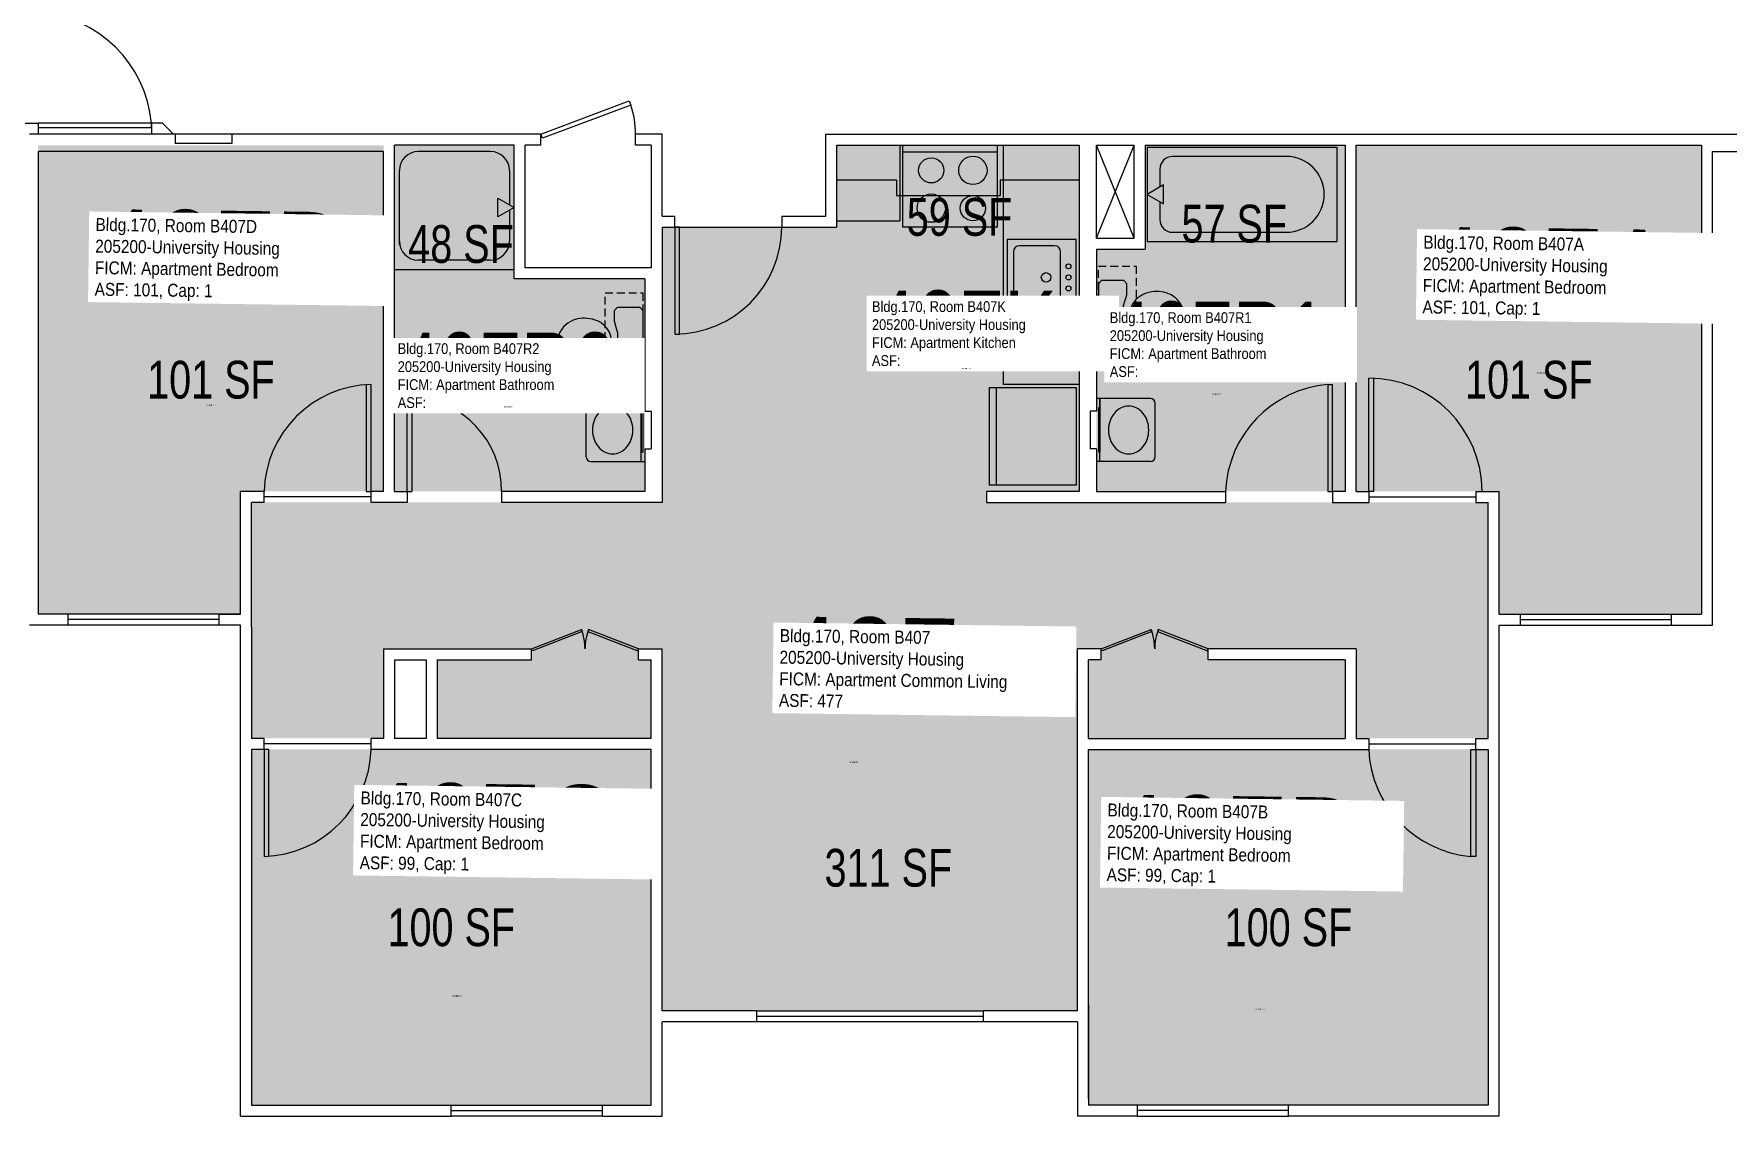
# Model space of a CAD drawing. Header units: inches. Extents: x -84 to 2978, y -50 to 1655.
# Drawn here: x 2012 to 2550, y -50 to 294 of the extents above; entities that cross this region are included whole.
import ezdxf
from ezdxf.enums import TextEntityAlignment as Align

# ---------------------------------------------------------------- set-up
doc = ezdxf.new("R2010")
doc.units = ezdxf.units.IN
doc.header["$LTSCALE"] = 10
doc.header["$MEASUREMENT"] = 0
doc.linetypes.add('DASHED2', pattern=[0.375, 0.25, -0.125])
doc.layers.get('0').update_dxf_attribs({"linetype": 'CONTINUOUS'})
for name, color, linetype in [('A-DOOR', 2, 'CONTINUOUS'), ('A-FLOR', 3, 'CONTINUOUS'), ('A-GLAZ', 1, 'CONTINUOUS'), ('A-IDEN-RNUM', 7, 'CONTINUOUS'), ('A-IDEN-SNUM', 4, 'CONTINUOUS'), ('A-IDEN-VNUM', 4, 'CONTINUOUS'), ('A-WALL', 5, 'CONTINUOUS'), ('AREA-TEXT', 3, 'CONTINUOUS'), ('Rooms-Category-Color', 7, 'CONTINUOUS'), ('Rooms-College-Color', 7, 'CONTINUOUS'), ('Rooms-Department-Color', 7, 'CONTINUOUS'), ('Rooms-Division-Color', 7, 'CONTINUOUS'), ('Rooms-Information', 7, 'CONTINUOUS')]:
    doc.layers.add(name, color=color, linetype=linetype)
doc.styles.add('CP_AREA', font='arial.ttf', dxfattribs={"height": 15})
doc.styles.add('CP_ROOMSNUMBER', font='arial.ttf', dxfattribs={"height": 1})
doc.styles.add('CP_ROOMVNUMBER', font='arial.ttf', dxfattribs={"width": 0.85, "height": 0.075})

msp = doc.modelspace()

# ---------------------------------------------------------------- hatches: boundary and pattern name
at = {"layer": 'Rooms-Category-Color', "true_color": 0x728ef3}
for points in [[(2077.67, 148.26), (2123.17, 148.26), (2123.17, 258.26), (2013.42, 258.26), (2013.42, 109.26), (2077.67, 109.26)], [(2164.67, 258.26), (2164.67, 215.76), (2206.17, 215.76), (2206.17, 148.26), (2126.67, 148.26), (2126.67, 258.26)], [(2267.17, 258.26), (2344.17, 258.26), (2344.17, 148.26), (2267.17, 148.26)], [(2365.17, 258.26), (2428.67, 258.26), (2428.67, 148.26), (2349.67, 148.26), (2349.67, 225.26), (2365.17, 225.26)], [(2477.67, 109.26), (2541.92, 109.26), (2541.92, 258.26), (2432.17, 258.26), (2432.17, 148.26), (2477.67, 148.26)], [(2081.17, 69.76), (2081.17, 144.76), (2211.67, 144.76), (2211.67, 232.26), (2267.17, 232.26), (2267.17, 148.26), (2314.68, 148.26), (2314.68, 144.76), (2474.17, 144.76), (2474.17, 69.76), (2432.17, 69.76), (2432.17, 98.26), (2385.17, 98.26), (2385.17, 94.76), (2428.67, 94.76), (2428.67, 69.76), (2347.17, 69.76), (2347.17, 94.76), (2351.17, 94.76), (2351.17, 98.26), (2343.67, 98.26), (2343.67, -16.74), (2211.67, -16.74), (2211.67, 98.26), (2204.17, 98.26), (2204.17, 94.76), (2208.17, 94.76), (2208.17, 69.76), (2140.17, 69.76), (2140.17, 94.76), (2170.17, 94.76), (2170.17, 98.26), (2123.17, 98.26), (2123.17, 69.76)], [(2081.17, 66.26), (2208.17, 66.26), (2208.17, -46.74), (2081.17, -46.74)], [(2347.17, 66.26), (2474.17, 66.26), (2474.17, -46.74), (2347.17, -46.74)]]:
    msp.add_hatch(color=171, dxfattribs=at).paths.add_polyline_path(points)
at = {"layer": 'Rooms-College-Color', "true_color": 0xadadad}
for points in [[(2077.67, 148.26), (2123.17, 148.26), (2123.17, 258.26), (2013.42, 258.26), (2013.42, 109.26), (2077.67, 109.26)], [(2164.67, 258.26), (2164.67, 215.76), (2206.17, 215.76), (2206.17, 148.26), (2126.67, 148.26), (2126.67, 258.26)], [(2267.17, 258.26), (2344.17, 258.26), (2344.17, 148.26), (2267.17, 148.26)], [(2365.17, 258.26), (2428.67, 258.26), (2428.67, 148.26), (2349.67, 148.26), (2349.67, 225.26), (2365.17, 225.26)], [(2477.67, 109.26), (2541.92, 109.26), (2541.92, 258.26), (2432.17, 258.26), (2432.17, 148.26), (2477.67, 148.26)], [(2081.17, 69.76), (2081.17, 144.76), (2211.67, 144.76), (2211.67, 232.26), (2267.17, 232.26), (2267.17, 148.26), (2314.68, 148.26), (2314.68, 144.76), (2474.17, 144.76), (2474.17, 69.76), (2432.17, 69.76), (2432.17, 98.26), (2385.17, 98.26), (2385.17, 94.76), (2428.67, 94.76), (2428.67, 69.76), (2347.17, 69.76), (2347.17, 94.76), (2351.17, 94.76), (2351.17, 98.26), (2343.67, 98.26), (2343.67, -16.74), (2211.67, -16.74), (2211.67, 98.26), (2204.17, 98.26), (2204.17, 94.76), (2208.17, 94.76), (2208.17, 69.76), (2140.17, 69.76), (2140.17, 94.76), (2170.17, 94.76), (2170.17, 98.26), (2123.17, 98.26), (2123.17, 69.76)], [(2081.17, 66.26), (2208.17, 66.26), (2208.17, -46.74), (2081.17, -46.74)], [(2347.17, 66.26), (2474.17, 66.26), (2474.17, -46.74), (2347.17, -46.74)]]:
    msp.add_hatch(color=253, dxfattribs=at).paths.add_polyline_path(points)
at = {"layer": 'Rooms-Department-Color', "true_color": 0x604aed}
for points in [[(2077.67, 148.26), (2123.17, 148.26), (2123.17, 258.26), (2013.42, 258.26), (2013.42, 109.26), (2077.67, 109.26)], [(2164.67, 258.26), (2164.67, 215.76), (2206.17, 215.76), (2206.17, 148.26), (2126.67, 148.26), (2126.67, 258.26)], [(2267.17, 258.26), (2344.17, 258.26), (2344.17, 148.26), (2267.17, 148.26)], [(2365.17, 258.26), (2428.67, 258.26), (2428.67, 148.26), (2349.67, 148.26), (2349.67, 225.26), (2365.17, 225.26)], [(2477.67, 109.26), (2541.92, 109.26), (2541.92, 258.26), (2432.17, 258.26), (2432.17, 148.26), (2477.67, 148.26)], [(2081.17, 69.76), (2081.17, 144.76), (2211.67, 144.76), (2211.67, 232.26), (2267.17, 232.26), (2267.17, 148.26), (2314.68, 148.26), (2314.68, 144.76), (2474.17, 144.76), (2474.17, 69.76), (2432.17, 69.76), (2432.17, 98.26), (2385.17, 98.26), (2385.17, 94.76), (2428.67, 94.76), (2428.67, 69.76), (2347.17, 69.76), (2347.17, 94.76), (2351.17, 94.76), (2351.17, 98.26), (2343.67, 98.26), (2343.67, -16.74), (2211.67, -16.74), (2211.67, 98.26), (2204.17, 98.26), (2204.17, 94.76), (2208.17, 94.76), (2208.17, 69.76), (2140.17, 69.76), (2140.17, 94.76), (2170.17, 94.76), (2170.17, 98.26), (2123.17, 98.26), (2123.17, 69.76)], [(2081.17, 66.26), (2208.17, 66.26), (2208.17, -46.74), (2081.17, -46.74)], [(2347.17, 66.26), (2474.17, 66.26), (2474.17, -46.74), (2347.17, -46.74)]]:
    msp.add_hatch(color=173, dxfattribs=at).paths.add_polyline_path(points)
at = {"layer": 'Rooms-Division-Color', "true_color": 0x604aed}
for points in [[(2077.67, 148.26), (2123.17, 148.26), (2123.17, 258.26), (2013.42, 258.26), (2013.42, 109.26), (2077.67, 109.26)], [(2164.67, 258.26), (2164.67, 215.76), (2206.17, 215.76), (2206.17, 148.26), (2126.67, 148.26), (2126.67, 258.26)], [(2267.17, 258.26), (2344.17, 258.26), (2344.17, 148.26), (2267.17, 148.26)], [(2365.17, 258.26), (2428.67, 258.26), (2428.67, 148.26), (2349.67, 148.26), (2349.67, 225.26), (2365.17, 225.26)], [(2477.67, 109.26), (2541.92, 109.26), (2541.92, 258.26), (2432.17, 258.26), (2432.17, 148.26), (2477.67, 148.26)], [(2081.17, 69.76), (2081.17, 144.76), (2211.67, 144.76), (2211.67, 232.26), (2267.17, 232.26), (2267.17, 148.26), (2314.68, 148.26), (2314.68, 144.76), (2474.17, 144.76), (2474.17, 69.76), (2432.17, 69.76), (2432.17, 98.26), (2385.17, 98.26), (2385.17, 94.76), (2428.67, 94.76), (2428.67, 69.76), (2347.17, 69.76), (2347.17, 94.76), (2351.17, 94.76), (2351.17, 98.26), (2343.67, 98.26), (2343.67, -16.74), (2211.67, -16.74), (2211.67, 98.26), (2204.17, 98.26), (2204.17, 94.76), (2208.17, 94.76), (2208.17, 69.76), (2140.17, 69.76), (2140.17, 94.76), (2170.17, 94.76), (2170.17, 98.26), (2123.17, 98.26), (2123.17, 69.76)], [(2081.17, 66.26), (2208.17, 66.26), (2208.17, -46.74), (2081.17, -46.74)], [(2347.17, 66.26), (2474.17, 66.26), (2474.17, -46.74), (2347.17, -46.74)]]:
    msp.add_hatch(color=173, dxfattribs=at).paths.add_polyline_path(points)

# ---------------------------------------------------------------- linework, layer by layer
for p, q in [((2157.17, 256.23), (2134.17, 256.23)), ((2288.17, 232.26), (2288.17, 258.26)), ((2288.17, 256.18), (2318.17, 256.18)), ((2318.17, 258.26), (2318.17, 232.26)), ((2320.17, 182.26), (2320.17, 258.26)), ((2365.8, 257.64), (2365.8, 227.64)), ((2365.8, 257.64), (2426.05, 257.64)), ((2409.98, 254.69), (2373.83, 254.69)), ((2426.05, 257.64), (2426.05, 227.64)), ((2128.17, 226.73), (2128.17, 250.23)), ((2163.17, 250.23), (2163.17, 239.35)), ((2369.82, 250.67), (2369.82, 244.96)), ((2286.17, 247.19), (2267.17, 247.19)), ((2286.17, 247.19), (2286.17, 242.26)), ((2286.17, 242.26), (2319.11, 242.26)), ((2344.17, 247.19), (2319.11, 247.19)), ((2319.11, 247.19), (2319.11, 242.26)), ((2370.99, 245.64), (2365.8, 242.64)), ((2365.8, 242.64), (2370.99, 239.64)), ((2370.99, 239.64), (2370.99, 245.64)), ((2159.48, 235.48), (2159.48, 241.48)), ((2159.48, 241.48), (2164.67, 238.48)), ((2164.67, 238.48), (2159.48, 235.48)), ((2163.17, 237.61), (2163.17, 227.73)), ((2369.82, 240.32), (2369.82, 234.6)), ((2267.17, 234.26), (2287.17, 234.26)), ((2318.17, 232.26), (2288.17, 232.26)), ((2321.27, 228.31), (2321.27, 204.31)), ((2343.27, 228.31), (2321.27, 228.31)), ((2336.27, 226.31), (2325.27, 226.31)), ((2343.27, 204.31), (2343.27, 228.31)), ((2365.8, 227.64), (2426.05, 227.64)), ((2373.83, 230.59), (2409.98, 230.59)), ((2157.17, 221.73), (2134.17, 221.73)), ((2323.27, 224.31), (2323.27, 208.31)), ((2338.27, 208.31), (2338.27, 224.31)), ((2126.67, 218.76), (2164.67, 218.76)), ((2351.18, 215.14), (2350.3, 214.26)), ((2350.3, 214.26), (2350.3, 195.44)), ((2358.13, 215.26), (2351.47, 215.26)), ((2358.31, 207.32), (2359.3, 210.76)), ((2359.3, 214.26), (2358.42, 215.14)), ((2359.3, 210.76), (2359.3, 214.26)), ((2196.55, 205.76), (2197.43, 206.64)), ((2196.55, 202.32), (2196.55, 205.76)), ((2197.72, 206.76), (2204.38, 206.76)), ((2204.67, 206.64), (2205.55, 205.76)), ((2205.55, 205.76), (2205.55, 186.94)), ((2336.27, 206.31), (2325.27, 206.31)), ((2358.3, 202.32), (2358.3, 207.2)), ((2197.53, 198.82), (2196.56, 202.21)), ((2343.27, 204.31), (2321.27, 204.31)), ((2359.3, 198.76), (2358.31, 202.21)), ((2197.55, 193.82), (2197.55, 198.7)), ((2350.42, 195.14), (2351.3, 194.26)), ((2351.3, 194.26), (2358.3, 194.26)), ((2358.3, 194.26), (2359.18, 195.14)), ((2359.3, 195.44), (2359.3, 198.76)), ((2196.55, 186.94), (2196.55, 190.2)), ((2196.56, 190.32), (2197.53, 193.71)), ((2197.55, 185.76), (2196.67, 186.64)), ((2204.38, 185.76), (2197.55, 185.76)), ((2205.43, 186.64), (2204.67, 185.88)), ((2189.05, 177.76), (2206.17, 177.76)), ((2205.05, 177.76), (2205.05, 160.76)), ((2205.05, 157.76), (2205.05, 177.76)), ((2315.67, 150.26), (2315.67, 181.26)), ((2315.67, 181.26), (2343.17, 181.26)), ((2317.92, 150.26), (2317.92, 181.26)), ((2344.17, 182.26), (2320.17, 182.26)), ((2343.17, 181.26), (2343.17, 150.26)), ((2366.79, 177.76), (2349.66, 177.76)), ((2350.79, 177.76), (2350.79, 160.76)), ((2350.79, 157.76), (2350.79, 177.76)), ((2187.55, 159.26), (2187.55, 176.26)), ((2205.05, 174.76), (2205.55, 174.76)), ((2205.55, 174.76), (2205.55, 160.76)), ((2350.29, 174.76), (2350.29, 160.76)), ((2350.79, 174.76), (2350.29, 174.76)), ((2368.29, 159.26), (2368.29, 176.26)), ((2189.05, 157.76), (2206.17, 157.76)), ((2205.05, 160.76), (2205.55, 160.76)), ((2366.79, 157.76), (2349.66, 157.76)), ((2350.79, 160.76), (2350.29, 160.76)), ((2343.17, 150.26), (2315.67, 150.26))]:
    msp.add_line(p, q)
at = {"linetype": 'Continuous'}
msp.add_line((2287.17, 258.26), (2287.17, 234.26), dxfattribs=at)
at = {"linetype": 'DASHED2'}
for p, q in [((2350.3, 219.85), (2362.3, 219.85)), ((2350.3, 189.85), (2350.3, 219.85)), ((2362.3, 219.85), (2362.3, 189.85)), ((2193.55, 211.35), (2205.55, 211.35)), ((2193.55, 181.35), (2193.55, 211.35)), ((2205.55, 211.35), (2205.55, 181.35)), ((2362.3, 189.85), (2350.3, 189.85)), ((2205.55, 181.35), (2193.55, 181.35))]:
    msp.add_line(p, q, dxfattribs=at)
for centre, radius in [((2297.17, 250.26), 4), ((2310.4, 250.26), 4.5), ((2297.17, 238.26), 4.5), ((2310.4, 238.26), 4), ((2333.65, 216.26), 1.5), ((2340.77, 219.76), 0.791), ((2340.77, 216.26), 0.791), ((2340.77, 212.76), 0.791)]:
    msp.add_circle(centre, radius)
for centre, radius, start, end in [((2134.17, 250.23), 6, 90, 180), ((2157.17, 250.23), 6, 0, 90), ((2373.83, 250.67), 4.02, 90, 180), ((2409.98, 242.64), 12.05, 270, 90), ((2373.83, 234.6), 4.02, 180, 270), ((2134.17, 227.73), 6, 180, 270), ((2157.17, 227.73), 6, 270, 0), ((2325.27, 224.31), 2, 90, 180), ((2336.27, 224.31), 2, 0, 90), ((2351.47, 214.84), 0.418, 90, 135), ((2358.13, 214.84), 0.418, 45, 90), ((2368.25, 203.08), 8.59, 108.8354, 129.4725), ((2368.8, 201.47), 10.29, 90, 108.8354), ((2369.32, 203.91), 7.87, 71.1646, 93.7754), ((2368.81, 202.43), 9.43, 50.5275, 71.1646), ((2197.72, 206.34), 0.418, 90, 135), ((2204.38, 206.34), 0.418, 45, 90), ((2325.27, 208.31), 2, 180, 270), ((2336.27, 208.31), 2, 270, 0), ((2358.72, 207.2), 0.418, 164.0546, 180), ((2366.1, 204.76), 5.8, 153.2988, 180), ((2366.1, 204.76), 5.8, 180, 206.7012), ((2367.4, 204.11), 7.26, 129.4725, 153.2988), ((2370.19, 204.11), 7.26, 26.7012, 50.5275), ((2371.5, 204.76), 5.8, 0, 26.7012), ((2371.5, 204.76), 5.8, 333.2988, 0), ((2185.65, 195.61), 7.26, 129.4725, 153.2988), ((2187.03, 193.93), 9.43, 108.8354, 129.4725), ((2186.53, 195.41), 7.87, 86.2246, 108.8354), ((2187.05, 192.97), 10.29, 71.1646, 90), ((2187.6, 194.58), 8.59, 50.5275, 71.1646), ((2188.44, 195.61), 7.26, 26.7012, 50.5275), ((2196.97, 202.32), 0.418, 180, 195.9454), ((2358.72, 202.32), 0.418, 180, 195.9454), ((2367.4, 205.42), 7.26, 206.7012, 230.5275), ((2368.25, 206.44), 8.59, 230.5275, 251.1646), ((2369.35, 206.44), 8.59, 288.8354, 309.4725), ((2370.19, 205.42), 7.26, 309.4725, 333.2988), ((2184.35, 196.26), 5.8, 153.2988, 180), ((2184.35, 196.26), 5.8, 180, 206.7012), ((2189.75, 196.26), 5.8, 0, 26.7012), ((2189.75, 196.26), 5.8, 333.2988, 0), ((2197.13, 198.7), 0.418, 0, 15.9454), ((2197.13, 193.82), 0.418, 344.0546, 0), ((2350.72, 195.44), 0.418, 180, 225), ((2358.88, 195.44), 0.418, 315, 0), ((2368.8, 208.05), 10.29, 251.1646, 270), ((2368.8, 208.05), 10.29, 270, 288.8354), ((2185.65, 196.92), 7.26, 206.7012, 230.5275), ((2186.5, 197.94), 8.59, 230.5275, 251.1646), ((2187.05, 199.55), 10.29, 251.1646, 270), ((2187.05, 199.55), 10.29, 270, 288.8354), ((2187.6, 197.94), 8.59, 288.8354, 309.4725), ((2188.44, 196.92), 7.26, 309.4725, 333.2988), ((2196.97, 186.94), 0.418, 180, 225), ((2204.38, 186.18), 0.418, 270, 315), ((2205.13, 186.94), 0.418, 315, 0), ((2189.05, 176.26), 1.5, 90, 180), ((2366.79, 176.26), 1.5, 0, 90), ((2197.28, 168.21), 7.65, 139.8991, 160.7706), ((2196.47, 168.89), 6.59, 116.1916, 139.8991), ((2195.95, 169.94), 5.42, 90, 116.1916), ((2195.95, 169.94), 5.42, 63.8084, 90), ((2195.43, 168.89), 6.59, 40.1009, 63.8084), ((2194.62, 168.21), 7.65, 19.2294, 40.1009), ((2361.21, 168.21), 7.65, 139.8991, 160.7706), ((2360.4, 168.89), 6.59, 116.1916, 139.8991), ((2359.89, 169.94), 5.42, 90, 116.1916), ((2359.89, 169.94), 5.42, 63.8084, 90), ((2359.37, 168.89), 6.59, 40.1009, 63.8084), ((2358.56, 168.21), 7.65, 19.2294, 40.1009), ((2198.55, 167.76), 9, 160.7706, 180), ((2198.55, 167.76), 9, 180, 199.2294), ((2193.35, 167.76), 9, 0, 19.2294), ((2193.35, 167.76), 9, 340.7706, 0), ((2362.49, 167.76), 9, 160.7706, 180), ((2362.49, 167.76), 9, 180, 199.2294), ((2357.28, 167.76), 9, 0, 19.2294), ((2357.28, 167.76), 9, 340.7706, 0), ((2197.28, 167.32), 7.65, 199.2294, 220.1009), ((2196.47, 166.64), 6.59, 220.1009, 243.8084), ((2195.43, 166.64), 6.59, 296.1916, 319.8991), ((2194.62, 167.32), 7.65, 319.8991, 340.7706), ((2361.21, 167.32), 7.65, 199.2294, 220.1009), ((2360.4, 166.64), 6.59, 220.1009, 243.8084), ((2359.37, 166.64), 6.59, 296.1916, 319.8991), ((2358.56, 167.32), 7.65, 319.8991, 340.7706), ((2189.05, 159.26), 1.5, 180, 270), ((2195.95, 165.58), 5.42, 243.8084, 270), ((2195.95, 165.58), 5.42, 270, 296.1916), ((2359.89, 165.58), 5.42, 243.8084, 270), ((2359.89, 165.58), 5.42, 270, 296.1916), ((2366.79, 159.26), 1.5, 270, 0)]:
    msp.add_arc(centre, radius, start, end)
at = {"layer": 'A-DOOR'}
for p, q in [((2173.17, 261.76), (2201.24, 272.35)), ((2201.74, 271.03), (2173.67, 260.44)), ((2201.24, 272.35), (2201.74, 271.03)), ((2013.42, 265.26), (2013.42, 263.85)), ((2049.42, 265.26), (2013.42, 265.26)), ((2013.42, 263.85), (2049.42, 263.85)), ((2049.42, 263.85), (2049.42, 265.26)), ((2173.67, 260.44), (2173.17, 261.76)), ((2215.67, 232.26), (2249.67, 232.26)), ((2217.17, 232.26), (2215.67, 232.26)), ((2215.67, 232.26), (2215.67, 198.26)), ((2217.17, 198.26), (2217.17, 232.26)), ((2215.67, 198.26), (2217.17, 198.26)), ((2436.17, 148.26), (2436.17, 184.26)), ((2437.67, 184.26), (2437.67, 148.26)), ((2117.67, 182.26), (2117.67, 148.26)), ((2119.17, 148.26), (2119.17, 182.26)), ((2130.67, 148.26), (2130.67, 178.26)), ((2130.67, 178.26), (2132.17, 178.26)), ((2132.17, 178.26), (2132.17, 148.26)), ((2423.17, 182.26), (2423.17, 148.26)), ((2423.17, 182.26), (2424.67, 182.26)), ((2424.67, 148.26), (2424.67, 182.26)), ((2119.17, 146.51), (2085.17, 146.51)), ((2117.67, 148.26), (2119.17, 148.26)), ((2130.67, 148.26), (2132.17, 148.26)), ((2423.17, 148.26), (2424.67, 148.26)), ((2437.67, 148.26), (2436.17, 148.26)), ((2436.17, 146.51), (2470.17, 146.51)), ((2170.17, 98.26), (2186.05, 104.35)), ((2186.3, 103.69), (2170.43, 97.6)), ((2186.05, 104.35), (2186.3, 103.69)), ((2188.3, 104.35), (2188.05, 103.69)), ((2188.05, 103.69), (2203.92, 97.6)), ((2204.17, 98.26), (2188.3, 104.35)), ((2351.17, 98.26), (2367.05, 104.35)), ((2367.3, 103.69), (2351.43, 97.6)), ((2367.05, 104.35), (2367.3, 103.69)), ((2369.3, 104.35), (2369.05, 103.69)), ((2369.05, 103.69), (2384.92, 97.6)), ((2385.17, 98.26), (2369.3, 104.35)), ((2170.43, 97.6), (2170.17, 98.26)), ((2203.92, 97.6), (2204.17, 98.26)), ((2351.43, 97.6), (2351.17, 98.26)), ((2384.92, 97.6), (2385.17, 98.26)), ((2119.17, 68.01), (2085.17, 68.01)), ((2085.17, 66.26), (2085.17, 32.26)), ((2086.67, 66.26), (2085.17, 66.26)), ((2086.67, 32.26), (2086.67, 66.26)), ((2436.17, 68.01), (2470.17, 68.01)), ((2468.67, 66.26), (2470.17, 66.26)), ((2468.67, 32.26), (2468.67, 66.26)), ((2470.17, 66.26), (2470.17, 32.26)), ((2470.17, 32.26), (2468.67, 32.26))]:
    msp.add_line(p, q, dxfattribs=at)
for centre, radius, start, end in [((2010.57, 261.63), 39.02, 5.3404, 85.8049), ((2175.98, 262.13), 27.2, 359.2241, 19.0522), ((2215.67, 232.26), 34, 270, 0), ((2436.17, 148.26), 36, 0, 90), ((2120.14, 147.3), 34.97, 91.5758, 178.4242), ((2130.9, 148.52), 29.77, 359.5103, 87.5521), ((2426.28, 146.76), 35.64, 94.9983, 177.5861), ((2170.17, 98.26), 17, 0, 20.9775), ((2204.17, 98.26), 17, 159.0225, 180), ((2351.17, 98.26), 17, 0, 20.9775), ((2385.17, 98.26), 17, 159.0225, 180), ((2084.21, 67.22), 34.97, 271.5758, 358.4242), ((2471.81, 67.8), 35.67, 182.4645, 264.9512)]:
    msp.add_arc(centre, radius, start, end, dxfattribs=at)
at = {"layer": 'A-FLOR'}
for p, q in [((2361.67, 228.76), (2349.67, 258.26)), ((2349.67, 228.76), (2361.67, 258.26))]:
    msp.add_line(p, q, dxfattribs=at)
at = {"layer": 'A-GLAZ'}
for p, q in [((2070.92, 109.26), (2022.92, 109.26)), ((2484.42, 109.26), (2532.42, 109.26)), ((2070.92, 107.51), (2022.92, 107.51)), ((2070.92, 105.76), (2022.92, 105.76)), ((2484.42, 107.51), (2532.42, 107.51)), ((2484.42, 105.76), (2532.42, 105.76)), ((2241.67, -16.74), (2313.67, -16.74)), ((2241.67, -18.49), (2313.67, -18.49)), ((2313.67, -20.24), (2241.67, -20.24)), ((2144.67, -46.74), (2192.67, -46.74)), ((2410.67, -46.74), (2362.67, -46.74)), ((2144.67, -48.49), (2192.67, -48.49)), ((2192.67, -50.24), (2144.67, -50.24)), ((2410.67, -48.49), (2362.67, -48.49)), ((2362.67, -50.24), (2410.67, -50.24))]:
    msp.add_line(p, q, dxfattribs=at)
at = {"layer": 'A-WALL'}
for p, q in [((2007.92, 265.26), (2013.42, 265.26)), ((2013.42, 265.26), (2013.42, 261.76)), ((2049.42, 265.26), (2049.42, 261.76)), ((2052.92, 265.26), (2049.42, 265.26)), ((2052.92, 265.26), (2056.42, 261.76)), ((2056.92, 261.76), (2010.67, 261.76)), ((2056.92, 261.76), (2056.92, 258.76)), ((2074.92, 261.76), (2056.92, 261.76)), ((2074.92, 258.76), (2056.92, 258.76)), ((2173.17, 261.76), (2074.92, 261.76)), ((2074.92, 261.76), (2074.92, 258.76)), ((2173.17, 258.26), (2173.17, 261.76)), ((2211.67, 261.76), (2203.17, 261.76)), ((2203.17, 258.26), (2203.17, 261.76)), ((2211.67, 235.76), (2211.67, 261.76)), ((2263.67, 261.76), (2544.67, 261.76)), ((2263.67, 235.76), (2263.67, 261.76)), ((2544.67, 261.76), (2581.42, 261.76)), ((2013.42, 256.26), (2013.42, 109.26)), ((2123.17, 256.26), (2013.42, 256.26)), ((2123.17, 148.26), (2123.17, 256.26)), ((2126.67, 148.26), (2126.67, 258.26)), ((2164.67, 258.26), (2126.67, 258.26)), ((2164.67, 215.76), (2164.67, 258.26)), ((2168.17, 219.26), (2168.17, 258.26)), ((2173.17, 258.26), (2168.17, 258.26)), ((2208.17, 258.26), (2203.17, 258.26)), ((2208.17, 258.26), (2208.17, 219.26)), ((2267.17, 232.26), (2267.17, 258.26)), ((2267.17, 258.26), (2344.17, 258.26)), ((2344.17, 258.26), (2344.17, 148.26)), ((2349.67, 228.76), (2349.67, 258.26)), ((2349.67, 258.26), (2361.67, 258.26)), ((2361.67, 228.76), (2361.67, 258.26)), ((2365.17, 258.26), (2365.17, 225.26)), ((2365.17, 258.26), (2428.67, 258.26)), ((2428.67, 258.26), (2428.67, 148.26)), ((2432.17, 148.26), (2432.17, 258.26)), ((2432.17, 258.26), (2541.92, 258.26)), ((2541.92, 258.26), (2541.92, 109.26)), ((2545.42, 256.26), (2581.42, 256.26)), ((2545.42, 105.76), (2545.42, 256.26)), ((2211.67, 235.76), (2215.67, 235.76)), ((2211.67, 232.26), (2215.67, 232.26)), ((2211.67, 232.26), (2211.67, 144.76)), ((2215.67, 232.26), (2215.67, 235.76)), ((2249.67, 235.76), (2249.67, 232.26)), ((2249.67, 235.76), (2263.67, 235.76)), ((2249.67, 232.26), (2267.17, 232.26)), ((2349.67, 228.76), (2361.67, 228.76)), ((2349.67, 225.26), (2349.67, 173.76)), ((2349.67, 225.26), (2365.17, 225.26)), ((2206.17, 215.76), (2164.67, 215.76)), ((2208.17, 219.26), (2168.17, 219.26)), ((2206.17, 215.76), (2206.17, 173.76)), ((2206.17, 173.76), (2208.17, 173.76)), ((2208.17, 173.76), (2208.17, 161.76)), ((2347.66, 173.76), (2347.66, 161.76)), ((2349.67, 173.76), (2347.66, 173.76)), ((2206.17, 161.76), (2208.17, 161.76)), ((2206.17, 161.76), (2206.17, 148.26)), ((2349.67, 161.76), (2347.66, 161.76)), ((2349.67, 161.76), (2349.67, 148.26)), ((2077.67, 109.26), (2077.67, 148.26)), ((2085.17, 148.26), (2077.67, 148.26)), ((2085.17, 144.76), (2085.17, 148.26)), ((2123.17, 148.26), (2119.17, 148.26)), ((2119.17, 144.76), (2119.17, 148.26)), ((2126.67, 148.26), (2130.67, 148.26)), ((2130.67, 148.26), (2130.67, 144.76)), ((2130.67, 148.26), (2130.67, 144.76)), ((2206.17, 148.26), (2160.67, 148.26)), ((2160.67, 148.26), (2160.67, 144.76)), ((2344.17, 148.26), (2314.68, 148.26)), ((2314.68, 148.26), (2314.68, 144.76)), ((2349.67, 148.26), (2390.67, 148.26)), ((2367.3, 148.26), (2386.67, 148.26)), ((2390.67, 148.26), (2390.67, 144.76)), ((2428.67, 148.26), (2424.67, 148.26)), ((2424.67, 148.26), (2424.67, 144.76)), ((2432.17, 148.26), (2436.17, 148.26)), ((2436.17, 148.26), (2436.17, 144.76)), ((2436.17, 148.26), (2436.17, 144.76)), ((2470.17, 148.26), (2477.67, 148.26)), ((2470.17, 148.26), (2470.17, 144.76)), ((2477.67, 109.26), (2477.67, 148.26)), ((2081.17, 105.26), (2081.17, 144.76)), ((2085.17, 144.76), (2081.17, 144.76)), ((2130.67, 144.76), (2119.17, 144.76)), ((2211.67, 144.76), (2160.67, 144.76)), ((2314.68, 144.76), (2344.17, 144.76)), ((2344.17, 144.76), (2390.67, 144.76)), ((2424.67, 144.76), (2436.17, 144.76)), ((2470.17, 144.76), (2474.17, 144.76)), ((2474.17, 105.76), (2474.17, 144.76)), ((2022.92, 109.26), (2013.42, 109.26)), ((2022.92, 105.76), (2022.92, 109.26)), ((2070.92, 105.76), (2070.92, 109.26)), ((2077.67, 109.26), (2070.92, 109.26)), ((2070.92, 109.26), (2077.67, 109.26)), ((2477.67, 109.26), (2484.42, 109.26)), ((2484.42, 105.76), (2484.42, 109.26)), ((2532.42, 105.76), (2532.42, 109.26)), ((2532.42, 109.26), (2541.92, 109.26)), ((2022.92, 105.76), (2010.67, 105.76)), ((2077.67, 105.76), (2070.92, 105.76)), ((2077.67, -50.24), (2077.67, 105.76)), ((2081.17, 105.26), (2081.17, 69.76)), ((2477.67, 105.76), (2484.42, 105.76)), ((2477.67, -50.24), (2477.67, 105.76)), ((2532.42, 105.76), (2544.67, 105.76)), ((2544.67, 105.76), (2545.42, 105.76)), ((2123.17, 98.26), (2123.17, 69.76)), ((2123.17, 98.26), (2170.17, 98.26)), ((2170.17, 94.76), (2170.17, 98.26)), ((2204.17, 98.26), (2211.67, 98.26)), ((2204.17, 94.76), (2204.17, 98.26)), ((2211.67, -16.74), (2211.67, 98.26)), ((2343.67, -16.74), (2343.67, 98.26)), ((2351.17, 98.26), (2343.67, 98.26)), ((2351.17, 94.76), (2351.17, 98.26)), ((2432.17, 98.26), (2385.17, 98.26)), ((2385.17, 94.76), (2385.17, 98.26)), ((2432.17, 98.26), (2432.17, 69.76)), ((2126.67, 94.76), (2126.67, 69.76)), ((2126.67, 94.76), (2136.67, 94.76)), ((2136.67, 94.76), (2136.67, 69.76)), ((2140.17, 94.76), (2140.17, 69.76)), ((2140.17, 94.76), (2170.17, 94.76)), ((2204.17, 94.76), (2208.17, 94.76)), ((2208.17, 69.76), (2208.17, 94.76)), ((2347.17, 69.76), (2347.17, 94.76)), ((2351.17, 94.76), (2347.17, 94.76)), ((2428.67, 94.76), (2385.17, 94.76)), ((2428.67, 94.76), (2428.67, 69.76)), ((2085.17, 69.76), (2081.17, 69.76)), ((2085.17, 66.26), (2081.17, 66.26)), ((2081.17, 66.26), (2081.17, -46.74)), ((2085.17, 66.26), (2085.17, 69.76)), ((2123.17, 69.76), (2119.17, 69.76)), ((2119.17, 66.26), (2119.17, 69.76)), ((2208.17, 66.26), (2119.17, 66.26)), ((2136.67, 69.76), (2126.67, 69.76)), ((2208.17, 69.76), (2140.17, 69.76)), ((2208.17, -14.99), (2208.17, 66.26)), ((2347.17, 69.76), (2428.67, 69.76)), ((2347.17, -14.99), (2347.17, 66.26)), ((2347.17, 66.26), (2436.17, 66.26)), ((2432.17, 69.76), (2436.17, 69.76)), ((2436.17, 69.76), (2436.17, 66.26)), ((2470.17, 66.26), (2470.17, 69.76)), ((2470.17, 69.76), (2474.17, 69.76)), ((2470.17, 66.26), (2474.17, 66.26)), ((2474.17, 66.26), (2474.17, -46.74)), ((2208.17, -46.74), (2208.17, -14.99)), ((2347.17, -44.74), (2347.17, -14.99)), ((2347.17, -14.99), (2347.17, -46.74)), ((2241.67, -16.74), (2211.67, -16.74)), ((2211.67, -50.24), (2211.67, -20.24)), ((2241.67, -20.24), (2211.67, -20.24)), ((2241.67, -16.74), (2241.67, -20.24)), ((2313.67, -16.74), (2313.67, -20.24)), ((2343.67, -16.74), (2313.67, -16.74)), ((2343.67, -20.24), (2313.67, -20.24)), ((2081.17, -46.74), (2144.67, -46.74)), ((2144.67, -50.24), (2144.67, -46.74)), ((2192.67, -50.24), (2192.67, -46.74)), ((2192.67, -46.74), (2208.17, -46.74)), ((2362.67, -46.74), (2347.17, -46.74)), ((2362.67, -50.24), (2362.67, -46.74)), ((2410.67, -50.24), (2410.67, -46.74)), ((2474.17, -46.74), (2410.67, -46.74)), ((2077.67, -50.24), (2144.67, -50.24)), ((2192.67, -50.24), (2211.67, -50.24)), ((2362.67, -50.24), (2343.67, -50.24)), ((2477.67, -50.24), (2410.67, -50.24))]:
    msp.add_line(p, q, dxfattribs=at)
at = {"layer": 'A-WALL', "linetype": 'Continuous'}
for p, q in [((2474.17, 69.76), (2474.17, 105.76)), ((2343.67, -20.24), (2343.67, -50.24))]:
    msp.add_line(p, q, dxfattribs=at)

# ---------------------------------------------------------------- texts
at = {"layer": 'A-IDEN-RNUM', "style": 'CP_ROOMSNUMBER'}
for s, p in [('0407-K0', (2306.69, 187.1)), ('0407-R1', (2386.42, 178.94)), ('0407-R2', (2161.54, 174.92))]:
    msp.add_text(s, height=0.36, dxfattribs=at).set_placement(p)
for s, rotation, p in [('0407-A0', 359.24, (2489.47, 185.74)), ('0407-D0', 359.2, (2066.79, 175.51)), ('0407-00', 359.2, (2271.09, 62.03)), ('0407-C0', 359.24, (2144.96, -12.23)), ('0407-B0', 359.2, (2400.11, -16.4))]:
    msp.add_text(s, height=0.36, rotation=rotation, dxfattribs=at).set_placement(p)
at = {"layer": 'A-IDEN-SNUM', "style": 'CP_ROOMSNUMBER'}
for s, p in [('1700B407K0', (2306.69, 187.1)), ('1700B407R1', (2386.42, 178.94)), ('1700B407R2', (2161.54, 174.92))]:
    msp.add_text(s, height=0.36, dxfattribs=at).set_placement(p)
for s, rotation, p in [('1700B407A0', 359.24, (2489.47, 185.74)), ('1700B407D0', 359.2, (2066.79, 175.51)), ('1700B40700', 359.2, (2271.09, 62.03)), ('1700B407C0', 359.24, (2144.96, -12.23)), ('1700B407B0', 359.2, (2400.11, -16.4))]:
    msp.add_text(s, height=0.36, rotation=rotation, dxfattribs=at).set_placement(p)
at = {"layer": 'A-IDEN-VNUM', "style": 'CP_ROOMVNUMBER', "width": 0.85}
for s, rotation, p in [('407D', 359.24, (2031.32, 209.2)), ('407A', 359.244, (2453.23, 203.58)), ('407', 359.24, (2248.76, 79.77)), ('407C', 359.24, (2115.53, 27.01)), ('407B', 359.24, (2352.86, 23.18))]:
    msp.add_text(s, height=28.8, rotation=rotation, dxfattribs=at).set_placement(p)
at = {"layer": 'A-IDEN-VNUM', "style": 'CP_ROOMVNUMBER'}
for s, width, p in [('407K', 0.75, (2278.34, 188.06, 0)), ('407R1', 0.7, (2353.9, 184.56)), ('407R2', 0.7, (2127.65, 174.71))]:
    msp.add_text(s, height=24, dxfattribs=dict(at, width=width)).set_placement(p)
at = {"layer": 'AREA-TEXT', "style": 'CP_AREA', "width": 0.75}
for s, p in [('59 SF', (2306.17, 235.48)), ('57 SF', (2393.46, 233.33)), ('48 SF', (2147.76, 226.87)), ('101 SF', (2068.3, 183.76)), ('101 SF', (2487.05, 183.76)), ('311 SF', (2283.54, 28.68)), ('100 SF', (2144.67, 9.76)), ('100 SF', (2410.67, 9.76))]:
    msp.add_text(s, height=12, dxfattribs=at).set_placement(p, align=Align.MIDDLE_CENTER)

# ---------------------------------------------------------------- next in the draw order: texts
at = {"layer": 'Rooms-Information', "char_height": 4.1143, "width": 92.16, "attachment_point": 7, "style": 'CP_ROOMVNUMBER', "bg_fill": 3, "box_fill_scale": 1.5, "bg_fill_color": 256, "bg_fill_true_color": 13158600, "bg_fill_transparency": 0}
for s, insert, rotation in [('Bldg.170, Room B407D^M^J205200-University Housing^M^JFICM: Apartment Bedroom^M^JASF: 101, Cap: 1', (2031.32, 209.2), 359.24), ('Bldg.170, Room B407A^M^J205200-University Housing^M^JFICM: Apartment Bedroom^M^JASF: 101, Cap: 1', (2453.23, 203.58), 359.244), ('Bldg.170, Room B407^M^J205200-University Housing^M^JFICM: Apartment Common Living^M^JASF: 477', (2248.76, 79.77), 359.24), ('Bldg.170, Room B407C^M^J205200-University Housing^M^JFICM: Apartment Bedroom^M^JASF: 99, Cap: 1', (2115.53, 27.01), 359.24), ('Bldg.170, Room B407B^M^J205200-University Housing^M^JFICM: Apartment Bedroom^M^JASF: 99, Cap: 1', (2352.86, 23.18), 359.24)]:
    msp.add_mtext(s, dxfattribs=dict(at, insert=insert, rotation=rotation))
at = {"layer": 'Rooms-Information', "char_height": 3.4286, "width": 76.8, "attachment_point": 7, "style": 'CP_ROOMVNUMBER', "bg_fill": 3, "box_fill_scale": 1.5, "bg_fill_color": 256, "bg_fill_true_color": 13158600, "bg_fill_transparency": 0}
for s, insert in [('Bldg.170, Room B407K^M^J205200-University Housing^M^JFICM: Apartment Kitchen^M^JASF: ', (2278.34, 188.06, 0)), ('Bldg.170, Room B407R2^M^J205200-University Housing^M^JFICM: Apartment Bathroom^M^JASF: ', (2127.65, 174.71))]:
    msp.add_mtext(s, dxfattribs=dict(at, insert=insert))

# ---------------------------------------------------------------- next in the draw order: texts
at = {"layer": 'Rooms-Information', "insert": (2353.9, 184.56), "char_height": 3.4286, "width": 76.8, "attachment_point": 7, "style": 'CP_ROOMVNUMBER', "bg_fill": 3, "box_fill_scale": 1.5, "bg_fill_color": 256, "bg_fill_true_color": 13158600, "bg_fill_transparency": 0}
msp.add_mtext('Bldg.170, Room B407R1^M^J205200-University Housing^M^JFICM: Apartment Bathroom^M^JASF: ', dxfattribs=at)

doc.saveas('drawing.dxf')
